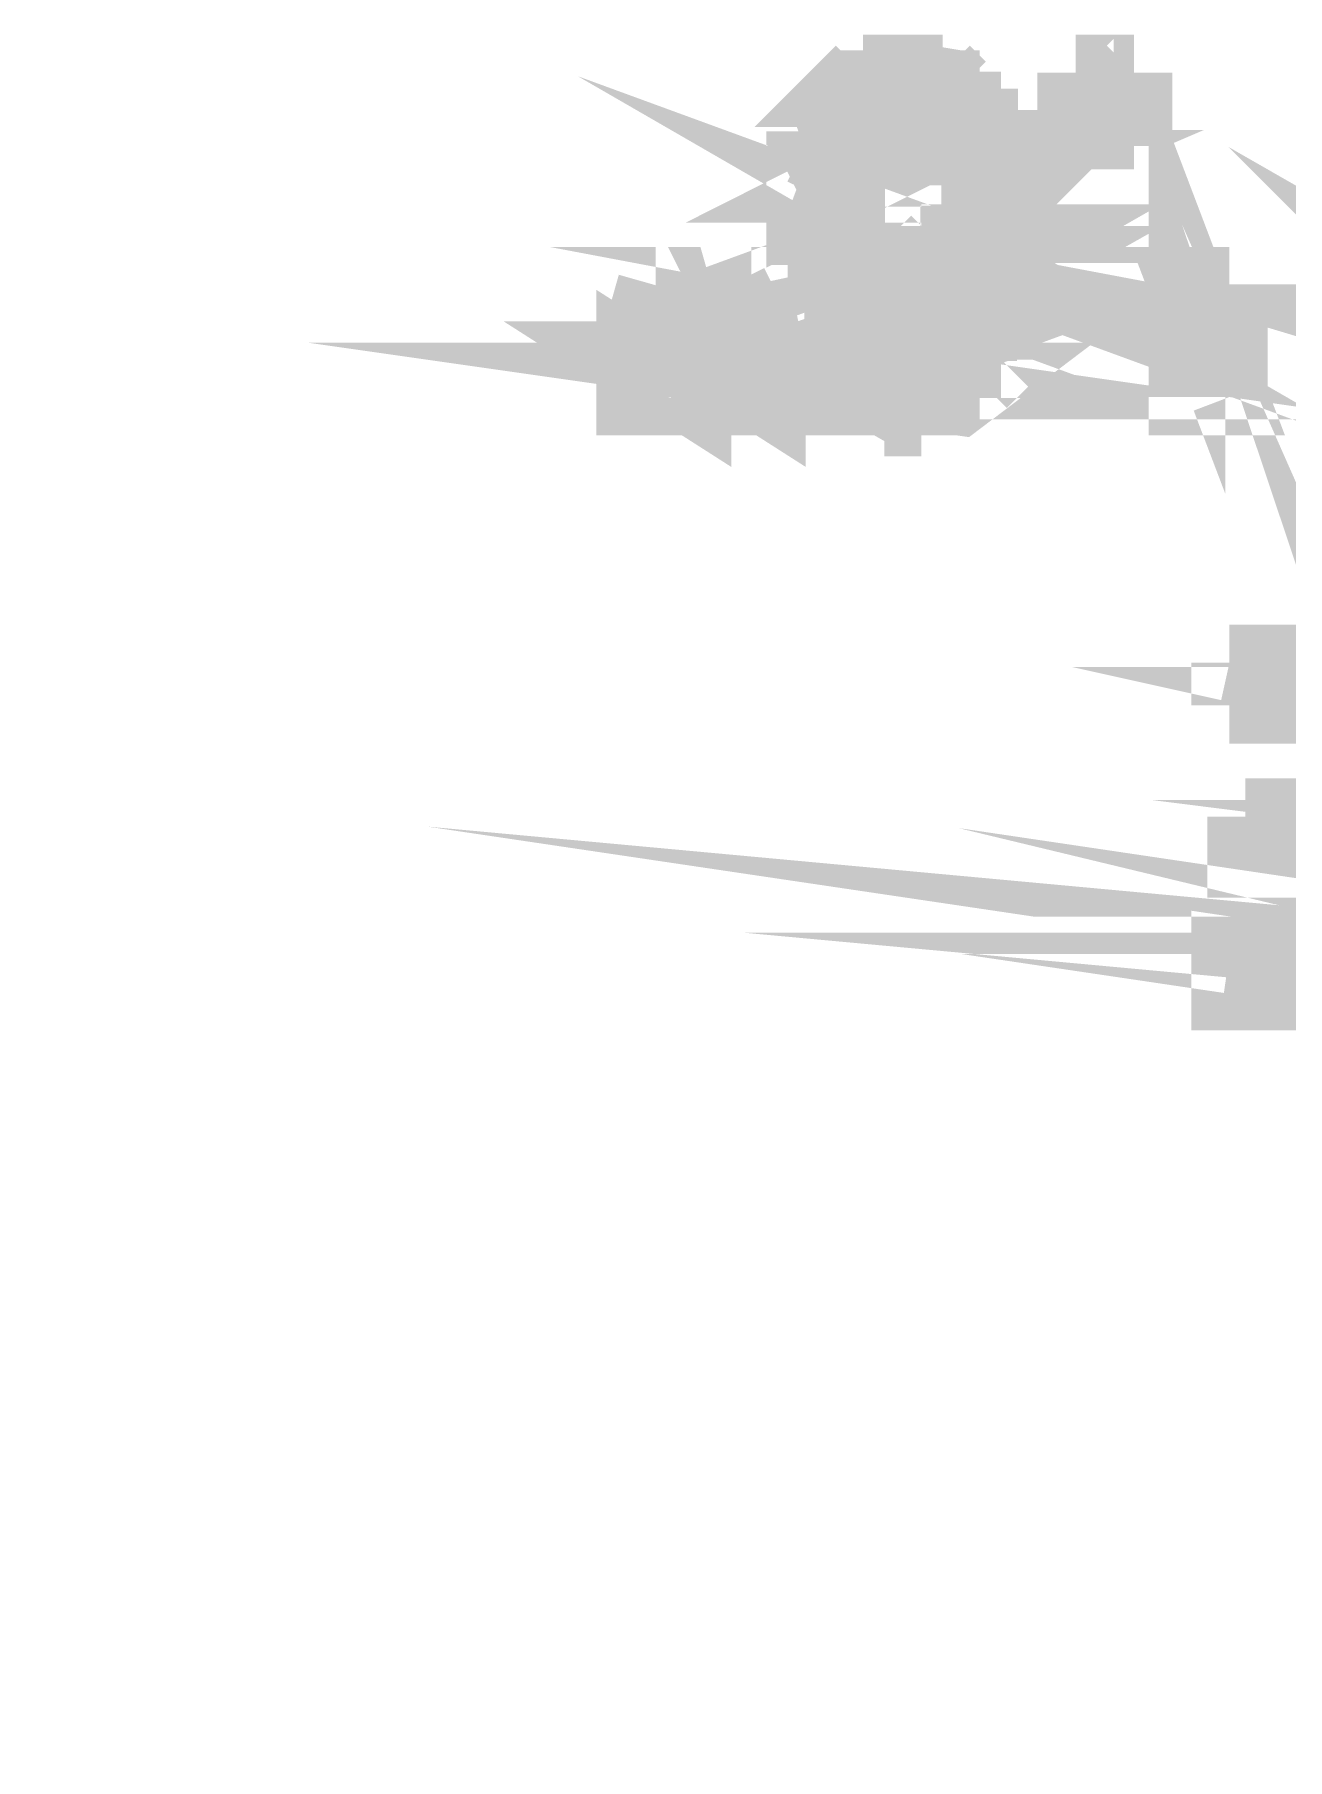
# Model space of a CAD drawing. Header units: inches. Extents: x -524 to 1067, y -71 to 1110.
# Drawn here: x 809.57 to 824.76, y 361.15 to 382.04 of the extents above; entities that cross this region are included whole.
import ezdxf

# ---------------------------------------------------------------- set-up
doc = ezdxf.new("R2010")
doc.units = ezdxf.units.IN
doc.header["$MEASUREMENT"] = 0
doc.layers.add('H', color=7, linetype='Continuous')
doc.layers.add('P', color=7, linetype='Continuous')

msp = doc.modelspace()

# ---------------------------------------------------------------- hatches: boundary and pattern name
at = {"layer": 'H', "linetype": 'Continuous'}
for points in [[(819.4171690205915, 381.3235308891659), (819.6763075106333, 381.5790195413196), (820.8369559589889, 381.3235308891659), (819.4171690205915, 381.3235308891659)], [(820.8369559589889, 381.3235308891659), (819.6763075106333, 381.5790195413196), (820.5778174689472, 381.5790195413196), (820.8369559589889, 381.3235308891659)], [(822.187395977516, 380.8709509910649), (822.187395977516, 381.5790195413196), (822.8954645277706, 381.5790195413196), (822.8954645277706, 380.8709509910649), (822.187395977516, 380.8709509910649)], [(819.2273774504199, 381.0643923991242), (819.4171690205915, 381.3235308891659), (821.02674752916, 381.3235308891659), (821.02674752916, 381.0643923991242), (819.2273774504199, 381.0643923991242)], [(818.9682389603781, 380.8709509910649), (819.2273774504199, 381.0643923991242), (819.6763075106333, 380.8709509910649), (818.9682389603781, 380.8709509910649)], [(819.6763075106333, 380.8709509910649), (819.2273774504199, 381.0643923991242), (819.6763075106333, 381.0643923991242), (819.6763075106333, 380.8709509910649)], [(820.5778174689472, 380.8709509910649), (820.5778174689472, 381.0643923991242), (821.2858860192018, 381.0643923991242), (821.2858860192018, 380.6118125010233), (820.8369559589889, 380.6118125010233), (820.8369559589889, 380.8709509910649), (820.5778174689472, 380.8709509910649)], [(819.4171690205915, 380.1628824408101), (818.9682389603781, 380.4220209308518), (818.9682389603781, 380.6118125010233), (819.4171690205915, 380.8709509910649), (819.4171690205915, 380.1628824408101)], [(818.9682389603781, 380.6118125010233), (818.9682389603781, 380.8709509910649), (819.4171690205915, 380.8709509910649), (818.9682389603781, 380.6118125010233)], [(821.02674752916, 380.4220209308518), (821.02674752916, 380.6118125010233), (821.4793274272613, 380.4220209308518), (821.02674752916, 380.4220209308518)], [(821.4793274272613, 380.4220209308518), (821.02674752916, 380.6118125010233), (821.4793274272613, 380.6118125010233), (821.4793274272613, 380.4220209308518)], [(818.9682389603781, 380.1628824408101), (818.9682389603781, 380.4220209308518), (819.4171690205915, 380.1628824408101), (818.9682389603781, 380.1628824408101)], [(821.02674752916, 379.9037439507684), (821.02674752916, 380.4220209308518), (821.4793274272613, 380.4220209308518), (821.4793274272613, 379.7139523805971), (821.02674752916, 379.9037439507684)], [(818.9682389603781, 379.4548138905554), (818.9682389603781, 380.1628824408101), (819.4171690205915, 380.1628824408101), (819.4171690205915, 379.7139523805971), (819.6763075106333, 379.7139523805971), (818.9682389603781, 379.4548138905554)], [(820.8369559589889, 379.4548138905554), (820.8369559589889, 379.9037439507684), (821.02674752916, 379.9037439507684), (821.4793274272613, 379.7139523805971), (821.4793274272613, 379.4548138905554), (820.8369559589889, 379.4548138905554)], [(818.9682389603781, 379.4548138905554), (819.6763075106333, 379.7139523805971), (819.6763075106333, 379.4548138905554), (818.9682389603781, 379.4548138905554)], [(819.2273774504199, 379.2613724824961), (819.8697489186925, 379.4548138905554), (820.128887408734, 379.2613724824961), (819.2273774504199, 379.2613724824961)], [(819.2273774504199, 379.2613724824961), (819.2273774504199, 379.4548138905554), (819.8697489186925, 379.4548138905554), (819.2273774504199, 379.2613724824961)], [(820.3843760608879, 379.2613724824961), (820.3843760608879, 379.4548138905554), (821.02674752916, 379.2613724824961), (820.3843760608879, 379.2613724824961)], [(821.02674752916, 379.2613724824961), (820.3843760608879, 379.4548138905554), (821.02674752916, 379.4548138905554), (821.02674752916, 379.2613724824961)], [(821.02674752916, 378.5533039322413), (821.02674752916, 379.4548138905554), (821.4793274272613, 379.4548138905554), (821.4793274272613, 378.5533039322413), (821.02674752916, 378.5533039322413)], [(819.4171690205915, 379.0058838303424), (819.4171690205915, 379.2613724824961), (820.8369559589889, 379.2613724824961), (820.8369559589889, 379.0058838303424), (819.4171690205915, 379.0058838303424)], [(816.9097303915964, 377.6517939739273), (816.9097303915964, 378.1043738720283), (817.099521961768, 379.0058838303424), (817.3586604518096, 379.0058838303424), (817.5521018598688, 378.1043738720283), (817.5521018598688, 377.6517939739273), (816.9097303915964, 377.6517939739273)], [(817.8112403499103, 377.6517939739273), (817.8112403499103, 378.1043738720283), (818.0010319200819, 379.0058838303424), (818.2601704101237, 379.0058838303424), (818.5193089001655, 378.1043738720283), (818.5193089001655, 377.6517939739273), (817.8112403499103, 377.6517939739273)], [(823.6035330780255, 377.6517939739273), (823.6035330780255, 379.0058838303424), (824.0524631382384, 379.0058838303424), (824.0524631382384, 377.6517939739273), (823.6035330780255, 377.6517939739273)], [(818.9682389603781, 378.1043738720283), (818.9682389603781, 378.5533039322413), (819.4171690205915, 378.2941654421996), (819.6763075106333, 378.2941654421996), (818.9682389603781, 378.1043738720283)], [(819.4171690205915, 378.2941654421996), (818.9682389603781, 378.5533039322413), (819.4171690205915, 378.5533039322413), (819.4171690205915, 378.2941654421996)], [(821.2858860192018, 378.1043738720283), (820.8369559589889, 378.2941654421996), (821.2858860192018, 378.5533039322413), (821.2858860192018, 378.1043738720283)], [(820.8369559589889, 378.2941654421996), (820.8369559589889, 378.5533039322413), (821.2858860192018, 378.5533039322413), (820.8369559589889, 378.2941654421996)], [(818.9682389603781, 378.1043738720283), (819.6763075106333, 378.2941654421996), (819.6763075106333, 378.1043738720283), (818.9682389603781, 378.1043738720283)], [(820.8369559589889, 378.1043738720283), (820.8369559589889, 378.2941654421996), (821.2858860192018, 378.1043738720283), (820.8369559589889, 378.1043738720283)], [(819.2273774504199, 377.8452353819866), (819.8697489186925, 378.1043738720283), (819.8697489186925, 377.8452353819866), (819.2273774504199, 377.8452353819866)], [(819.2273774504199, 377.8452353819866), (819.2273774504199, 378.1043738720283), (819.8697489186925, 378.1043738720283), (819.2273774504199, 377.8452353819866)], [(820.3843760608879, 377.8452353819866), (820.3843760608879, 378.1043738720283), (821.02674752916, 377.8452353819866), (820.3843760608879, 377.8452353819866)], [(821.02674752916, 377.8452353819866), (820.3843760608879, 378.1043738720283), (821.2858860192018, 378.1043738720283), (821.02674752916, 377.8452353819866)], [(819.8697489186925, 377.3963053217736), (819.8697489186925, 377.6517939739273), (819.4171690205915, 377.6517939739273), (819.4171690205915, 377.8452353819866), (821.02674752916, 377.8452353819866), (820.8369559589889, 377.6517939739273), (820.3843760608879, 377.6517939739273), (820.3843760608879, 377.3963053217736), (819.8697489186925, 377.3963053217736)], [(824.0524631382384, 373.9180098145943), (824.0524631382384, 374.3705897126953), (827.0818285852047, 374.3705897126953), (826.3701101970619, 373.9180098145943), (824.0524631382384, 373.9180098145943)], [(824.3116016282802, 372.0529426538718), (824.3116016282802, 372.5018727140848), (826.3701101970619, 372.0529426538718), (824.3116016282802, 372.0529426538718)], [(826.3701101970619, 372.0529426538718), (824.3116016282802, 372.5018727140848), (826.3701101970619, 372.5018727140848), (826.3701101970619, 372.0529426538718)], [(824.0524631382384, 370.443364145303), (824.0524631382384, 370.892294205516), (827.0818285852047, 370.443364145303), (824.0524631382384, 370.443364145303)], [(827.0818285852047, 370.443364145303), (824.0524631382384, 370.892294205516), (826.3701101970619, 370.892294205516), (827.0818285852047, 370.443364145303)]]:
    msp.add_hatch(color=256, dxfattribs=at).paths.add_polyline_path(points)

# ---------------------------------------------------------------- linework, layer by layer
at = {"layer": 'P', "const_width": 0.927058823529412}
for points in [[(819.6106104286507, 381.5790195413197), (819.4171690205915, 381.3855781332604), (820.7712588770064, 381.3855781332604)], [(820.7712588770064, 381.3855781332604), (819.6106104286507, 381.5790195413197)], [(820.5778174689472, 381.5790195413197), (819.6106104286507, 381.5790195413197), (819.8697489186925, 381.5790195413197)], [(820.5778174689472, 381.5790195413197), (819.6106104286507, 381.5790195413197)], [(819.6106104286507, 381.5790195413197), (820.5778174689472, 381.5790195413197)], [(819.6106104286507, 381.5790195413197), (820.5778174689472, 381.5790195413197)], [(820.5778174689472, 381.5790195413197), (819.6106104286507, 381.5790195413197), (819.6106104286507, 381.5790195413197), (820.5778174689472, 381.5790195413197)], [(819.6106104286507, 381.5790195413197), (820.7712588770064, 381.3855781332604)], [(820.128887408734, 381.5790195413197), (819.8697489186925, 381.5790195413197)], [(819.8697489186925, 381.5790195413197), (820.128887408734, 381.5790195413197)], [(820.3186789789054, 381.5790195413197), (819.8697489186925, 381.5790195413197), (820.5778174689472, 381.5790195413197), (820.3186789789054, 381.5790195413197)], [(819.8697489186925, 381.5790195413197), (820.5778174689472, 381.5790195413197), (819.8697489186925, 381.5790195413197), (819.8697489186925, 381.5790195413197), (820.5778174689472, 381.5790195413197), (819.8697489186925, 381.5790195413197)], [(820.5778174689472, 381.5790195413197), (820.5778174689472, 381.5790195413197), (819.8697489186925, 381.5790195413197)], [(820.128887408734, 381.5790195413197), (820.3186789789054, 381.5790195413197), (820.128887408734, 381.5790195413197), (820.128887408734, 381.5790195413197), (820.128887408734, 381.5790195413197)], [(820.3186789789054, 381.5790195413197), (820.3186789789054, 381.5790195413197), (820.3186789789054, 381.5790195413197)], [(820.5778174689472, 381.5790195413197), (820.5778174689472, 381.5790195413197)], [(820.7712588770064, 381.3855781332604), (820.5778174689472, 381.5790195413197)], [(822.8954645277706, 381.5790195413197), (822.187395977516, 380.870950991065)], [(822.8954645277706, 381.5790195413197), (822.187395977516, 380.870950991065), (822.187395977516, 381.5790195413197)], [(822.187395977516, 381.5790195413197), (822.8954645277706, 381.5790195413197)], [(822.8954645277706, 381.5790195413197), (822.8954645277706, 380.870950991065), (822.8954645277706, 381.5790195413197), (822.8954645277706, 381.5790195413197), (822.8954645277706, 380.870950991065)], [(819.1616803684376, 381.1300894811067), (821.02674752916, 381.3855781332604)], [(819.1616803684376, 381.1300894811067), (821.02674752916, 381.3855781332604)], [(821.02674752916, 381.3855781332604), (819.4171690205915, 381.3855781332604), (819.1616803684376, 381.1300894811067)], [(821.02674752916, 381.3855781332604), (819.4171690205915, 381.3855781332604)], [(819.4171690205915, 381.3855781332604), (821.02674752916, 381.3855781332604)], [(819.4171690205915, 381.3855781332604), (821.02674752916, 381.3855781332604)], [(821.02674752916, 381.3855781332604), (819.4171690205915, 381.3855781332604), (819.4171690205915, 381.3855781332604), (821.02674752916, 381.3855781332604)], [(819.4171690205915, 381.3855781332604), (820.7712588770064, 381.3855781332604), (821.02674752916, 381.3855781332604)], [(819.4171690205915, 381.3855781332604), (820.7712588770064, 381.3855781332604)], [(820.7712588770064, 381.3855781332604), (819.4171690205915, 381.3855781332604)], [(819.4171690205915, 381.3855781332604), (819.4171690205915, 381.3855781332604)], [(820.7712588770064, 381.3855781332604), (819.4171690205915, 381.3855781332604)], [(819.4171690205915, 381.3855781332604), (819.4171690205915, 381.3855781332604), (820.7712588770064, 381.3855781332604)], [(819.4171690205915, 381.3855781332604), (820.7712588770064, 381.3855781332604), (820.7712588770064, 381.3855781332604)], [(820.7712588770064, 381.3855781332604), (819.4171690205915, 381.3855781332604)], [(821.02674752916, 381.3855781332604), (821.02674752916, 381.1300894811067)], [(821.02674752916, 381.3855781332604), (821.02674752916, 381.3855781332604)], [(820.3186789789054, 379.5205109725379), (821.02674752916, 379.2613724824962), (820.5778174689472, 379.5205109725379)], [(818.9025418783958, 380.870950991065), (819.1616803684376, 381.1300894811067)], [(819.1616803684376, 381.1300894811067), (819.6106104286507, 380.870950991065)], [(819.8697489186925, 381.1300894811067), (819.1616803684376, 381.1300894811067), (819.8697489186925, 381.1300894811067)], [(819.6106104286507, 381.1300894811067), (819.1616803684376, 381.1300894811067)], [(819.1616803684376, 381.1300894811067), (819.6106104286507, 380.870950991065)], [(819.8697489186925, 381.1300894811067), (819.1616803684376, 381.1300894811067), (819.8697489186925, 381.1300894811067), (819.1616803684376, 381.1300894811067), (819.1616803684376, 381.1300894811067), (819.8697489186925, 381.1300894811067)], [(819.8697489186925, 381.1300894811067), (819.1616803684376, 381.1300894811067), (820.128887408734, 381.1300894811067), (819.8697489186925, 381.1300894811067)], [(819.1616803684376, 381.1300894811067), (820.128887408734, 381.1300894811067), (820.128887408734, 381.1300894811067)], [(820.128887408734, 381.1300894811067), (819.1616803684376, 381.1300894811067)], [(819.1616803684376, 381.1300894811067), (820.128887408734, 381.1300894811067)], [(820.128887408734, 381.1300894811067), (819.1616803684376, 381.1300894811067)], [(819.1616803684376, 381.1300894811067), (819.1616803684376, 381.1300894811067)], [(820.128887408734, 381.1300894811067), (821.02674752916, 381.1300894811067), (819.1616803684376, 381.1300894811067), (820.128887408734, 381.1300894811067)], [(821.02674752916, 381.1300894811067), (819.1616803684376, 381.1300894811067)], [(819.6106104286507, 380.870950991065), (819.6106104286507, 381.1300894811067)], [(820.128887408734, 381.1300894811067), (821.02674752916, 381.1300894811067), (820.128887408734, 381.1300894811067)], [(820.3186789789054, 381.1300894811067), (821.02674752916, 381.1300894811067), (820.3186789789054, 381.1300894811067), (820.3186789789054, 381.1300894811067), (821.02674752916, 381.1300894811067), (820.3186789789054, 381.1300894811067)], [(821.02674752916, 381.1300894811067), (821.02674752916, 381.1300894811067), (820.3186789789054, 381.1300894811067)], [(821.02674752916, 381.1300894811067), (820.5778174689472, 381.1300894811067), (820.3186789789054, 381.1300894811067)], [(820.5778174689472, 381.1300894811067), (821.2858860192018, 381.1300894811067), (820.5778174689472, 381.1300894811067), (821.2858860192018, 381.1300894811067)], [(821.2858860192018, 381.1300894811067), (820.5778174689472, 380.870950991065)], [(820.5778174689472, 380.870950991065), (820.5778174689472, 381.1300894811067)], [(821.2858860192018, 381.1300894811067), (820.5778174689472, 380.870950991065)], [(820.5778174689472, 380.870950991065), (821.2858860192018, 380.870950991065), (821.2858860192018, 381.1300894811067)], [(820.5778174689472, 381.1300894811067), (821.2858860192018, 381.1300894811067), (820.5778174689472, 381.1300894811067), (821.2858860192018, 381.1300894811067), (821.2858860192018, 381.1300894811067), (820.5778174689472, 381.1300894811067)], [(821.02674752916, 381.1300894811067), (820.5778174689472, 381.1300894811067), (821.2858860192018, 381.1300894811067), (821.02674752916, 381.1300894811067)], [(824.0524631382384, 377.6517939739274), (823.5378359960432, 379.0058838303424), (823.5378359960432, 377.6517939739274), (824.0524631382384, 377.6517939739274)], [(819.4171690205915, 380.870950991065), (818.9025418783958, 380.6775095830057), (819.4171690205915, 380.870950991065)], [(818.9025418783958, 380.870950991065), (819.6106104286507, 380.870950991065), (818.9025418783958, 380.870950991065), (819.6106104286507, 380.870950991065), (818.9025418783958, 380.870950991065), (818.9025418783958, 380.870950991065), (819.6106104286507, 380.870950991065)], [(818.9025418783958, 380.870950991065), (819.4171690205915, 380.870950991065)], [(818.9025418783958, 380.870950991065), (819.4171690205915, 380.870950991065)], [(819.4171690205915, 380.870950991065), (818.9025418783958, 380.6775095830057)], [(818.9025418783958, 380.6775095830057), (818.9025418783958, 380.870950991065)], [(818.9025418783958, 380.870950991065), (819.6106104286507, 380.870950991065), (819.6106104286507, 380.870950991065), (818.9025418783958, 380.870950991065), (819.6106104286507, 380.870950991065), (818.9025418783958, 380.870950991065), (819.6106104286507, 380.870950991065)], [(819.4171690205915, 380.870950991065), (819.6106104286507, 380.870950991065)], [(820.5778174689472, 380.870950991065), (821.2858860192018, 380.870950991065), (820.7712588770064, 380.870950991065), (820.5778174689472, 380.870950991065)], [(821.2858860192018, 380.870950991065), (820.7712588770064, 380.870950991065), (821.2858860192018, 380.870950991065), (821.2858860192018, 380.870950991065), (820.7712588770064, 380.870950991065), (821.2858860192018, 380.870950991065)], [(820.7712588770064, 380.870950991065), (820.7712588770064, 380.870950991065), (821.2858860192018, 380.870950991065)], [(820.7712588770064, 380.870950991065), (821.2858860192018, 380.6775095830057)], [(820.7712588770064, 380.870950991065), (821.2858860192018, 380.6775095830057)], [(821.2858860192018, 380.6775095830057), (820.7712588770064, 380.6775095830057), (820.7712588770064, 380.870950991065)], [(821.2858860192018, 380.6775095830057), (821.2858860192018, 380.870950991065)], [(822.187395977516, 380.870950991065), (822.8954645277706, 380.870950991065)], [(819.4171690205915, 380.6775095830057), (818.9025418783958, 380.6775095830057), (819.4171690205915, 380.6775095830057), (819.4171690205915, 380.6775095830057), (818.9025418783958, 380.6775095830057), (819.4171690205915, 380.6775095830057)], [(818.9025418783958, 380.6775095830057), (818.9025418783958, 380.6775095830057), (819.4171690205915, 380.6775095830057)], [(818.9025418783958, 380.6775095830057), (819.4171690205915, 380.4220209308518)], [(818.9025418783958, 380.6775095830057), (819.4171690205915, 380.4220209308518)], [(819.4171690205915, 380.4220209308518), (818.9025418783958, 380.4220209308518), (818.9025418783958, 380.6775095830057)], [(819.4171690205915, 380.4220209308518), (819.4171690205915, 380.6775095830057)], [(820.7712588770064, 380.6775095830057), (821.4793274272613, 380.6775095830057), (820.7712588770064, 380.6775095830057), (821.4793274272613, 380.6775095830057), (821.02674752916, 380.6775095830057), (820.7712588770064, 380.6775095830057)], [(821.2858860192018, 380.6775095830057), (820.7712588770064, 380.6775095830057), (821.4793274272613, 380.6775095830057), (821.2858860192018, 380.6775095830057)], [(821.02674752916, 380.6775095830057), (821.4793274272613, 380.4220209308518), (821.02674752916, 380.6775095830057)], [(821.4793274272613, 380.6775095830057), (821.02674752916, 380.6775095830057), (821.4793274272613, 380.6775095830057), (821.02674752916, 380.6775095830057)], [(821.02674752916, 380.6775095830057), (821.4793274272613, 380.4220209308518)], [(821.4793274272613, 380.4220209308518), (821.4793274272613, 380.6775095830057)], [(818.9025418783958, 380.2285795227926), (819.4171690205915, 380.2285795227926), (818.9025418783958, 379.9694410327509), (818.9025418783958, 380.2285795227926)], [(818.9025418783958, 380.4220209308518), (819.4171690205915, 380.2285795227926), (818.9025418783958, 380.4220209308518)], [(819.4171690205915, 380.4220209308518), (818.9025418783958, 380.4220209308518)], [(818.9025418783958, 380.4220209308518), (819.4171690205915, 380.4220209308518)], [(818.9025418783958, 380.4220209308518), (819.4171690205915, 380.4220209308518)], [(819.4171690205915, 380.4220209308518), (818.9025418783958, 380.4220209308518), (818.9025418783958, 380.4220209308518), (819.4171690205915, 380.4220209308518)], [(818.9025418783958, 380.4220209308518), (819.4171690205915, 380.2285795227926)], [(818.9025418783958, 380.2285795227926), (819.4171690205915, 380.2285795227926)], [(819.4171690205915, 380.2285795227926), (818.9025418783958, 380.2285795227926)], [(819.4171690205915, 380.2285795227926), (818.9025418783958, 379.9694410327509)], [(818.9025418783958, 379.9694410327509), (819.4171690205915, 379.9694410327509), (819.4171690205915, 380.2285795227926)], [(818.9025418783958, 380.2285795227926), (819.4171690205915, 380.2285795227926)], [(819.4171690205915, 380.2285795227926), (819.4171690205915, 380.2285795227926), (818.9025418783958, 380.2285795227926)], [(821.4793274272613, 380.4220209308518), (821.02674752916, 380.2285795227926), (821.4793274272613, 380.2285795227926)], [(819.4171690205915, 380.4220209308518), (819.4171690205915, 380.4220209308518)], [(819.4171690205915, 380.2285795227926), (819.4171690205915, 380.4220209308518)], [(821.02674752916, 380.4220209308518), (821.4793274272613, 380.4220209308518), (821.02674752916, 380.2285795227926)], [(821.02674752916, 380.4220209308518), (821.4793274272613, 380.4220209308518)], [(821.4793274272613, 380.4220209308518), (821.02674752916, 380.4220209308518)], [(821.02674752916, 380.2285795227926), (821.02674752916, 380.4220209308518)], [(821.02674752916, 380.4220209308518), (821.4793274272613, 380.4220209308518)], [(821.4793274272613, 380.4220209308518), (821.4793274272613, 380.4220209308518), (821.02674752916, 380.4220209308518)], [(821.02674752916, 380.2285795227926), (821.4793274272613, 380.2285795227926)], [(821.4793274272613, 380.2285795227926), (821.02674752916, 380.2285795227926), (821.02674752916, 380.2285795227926), (821.4793274272613, 380.2285795227926)], [(821.02674752916, 380.2285795227926), (821.4793274272613, 380.2285795227926)], [(821.02674752916, 380.2285795227926), (821.4793274272613, 380.2285795227926)], [(821.4793274272613, 380.2285795227926), (821.02674752916, 380.2285795227926), (821.02674752916, 380.2285795227926), (821.4793274272613, 380.2285795227926)], [(821.02674752916, 380.2285795227926), (821.4793274272613, 379.9694410327509)], [(821.02674752916, 380.2285795227926), (821.4793274272613, 379.9694410327509)], [(821.4793274272613, 379.9694410327509), (821.02674752916, 379.9694410327509), (821.02674752916, 380.2285795227926)], [(821.4793274272613, 380.2285795227926), (821.4793274272613, 380.4220209308518)], [(821.4793274272613, 380.2285795227926), (821.4793274272613, 380.2285795227926)], [(821.4793274272613, 379.9694410327509), (821.4793274272613, 380.2285795227926)], [(826.5635516051211, 378.812442422283), (826.8226900951629, 378.5533039322414), (826.5635516051211, 378.812442422283), (826.8226900951629, 378.5533039322414), (826.3701101970619, 378.812442422283)], [(818.9025418783958, 379.9694410327509), (819.4171690205915, 379.9694410327509), (818.9025418783958, 379.9694410327509), (818.9025418783958, 379.9694410327509), (819.4171690205915, 379.9694410327509), (818.9025418783958, 379.9694410327509)], [(819.4171690205915, 379.9694410327509), (819.4171690205915, 379.9694410327509), (818.9025418783958, 379.9694410327509), (819.4171690205915, 379.9694410327509)], [(818.9025418783958, 379.9694410327509), (818.9025418783958, 379.9694410327509), (819.4171690205915, 379.9694410327509)], [(818.9025418783958, 379.9694410327509), (819.4171690205915, 379.7139523805972)], [(818.9025418783958, 379.9694410327509), (819.4171690205915, 379.7139523805972)], [(819.4171690205915, 379.7139523805972), (818.9025418783958, 379.7139523805972), (818.9025418783958, 379.9694410327509)], [(819.4171690205915, 379.7139523805972), (819.4171690205915, 379.9694410327509)], [(820.7712588770064, 379.9694410327509), (821.4793274272613, 379.7139523805972)], [(821.4793274272613, 379.7139523805972), (820.7712588770064, 379.7139523805972), (820.7712588770064, 379.9694410327509)], [(821.02674752916, 379.9694410327509), (821.4793274272613, 379.7139523805972), (821.02674752916, 379.9694410327509)], [(821.4793274272613, 379.9694410327509), (821.02674752916, 379.9694410327509)], [(821.02674752916, 379.9694410327509), (821.4793274272613, 379.7139523805972)], [(821.4793274272613, 379.7139523805972), (821.4793274272613, 379.9694410327509)], [(819.6106104286507, 379.7139523805972), (818.9025418783958, 379.5205109725379), (819.6106104286507, 379.7139523805972)], [(819.4171690205915, 379.7139523805972), (818.9025418783958, 379.7139523805972), (819.6106104286507, 379.7139523805972), (819.4171690205915, 379.7139523805972)], [(818.9025418783958, 379.7139523805972), (819.6106104286507, 379.7139523805972), (818.9025418783958, 379.7139523805972), (818.9025418783958, 379.7139523805972), (819.6106104286507, 379.7139523805972), (818.9025418783958, 379.7139523805972)], [(819.6106104286507, 379.7139523805972), (819.6106104286507, 379.7139523805972), (818.9025418783958, 379.7139523805972)], [(819.6106104286507, 379.7139523805972), (818.9025418783958, 379.5205109725379)], [(818.9025418783958, 379.5205109725379), (818.9025418783958, 379.7139523805972)], [(821.4793274272613, 379.7139523805972), (820.7712588770064, 379.7139523805972), (821.4793274272613, 379.7139523805972), (821.4793274272613, 379.7139523805972), (820.7712588770064, 379.7139523805972), (821.4793274272613, 379.7139523805972)], [(820.7712588770064, 379.7139523805972), (820.7712588770064, 379.7139523805972), (821.4793274272613, 379.7139523805972), (820.7712588770064, 379.7139523805972)], [(821.4793274272613, 379.7139523805972), (821.4793274272613, 379.7139523805972), (820.7712588770064, 379.7139523805972)], [(821.4793274272613, 379.7139523805972), (820.7712588770064, 379.5205109725379)], [(820.7712588770064, 379.5205109725379), (820.7712588770064, 379.7139523805972)], [(821.4793274272613, 379.7139523805972), (820.7712588770064, 379.5205109725379)], [(820.7712588770064, 379.5205109725379), (821.4793274272613, 379.5205109725379), (821.4793274272613, 379.7139523805972)], [(819.8697489186925, 379.5205109725379), (819.1616803684376, 379.2613724824962), (819.8697489186925, 379.5205109725379), (819.1616803684376, 379.2613724824962), (820.128887408734, 379.2613724824962)], [(819.6106104286507, 379.5205109725379), (818.9025418783958, 379.5205109725379), (819.6106104286507, 379.5205109725379), (819.6106104286507, 379.5205109725379), (818.9025418783958, 379.5205109725379)], [(819.6106104286507, 379.5205109725379), (819.1616803684376, 379.5205109725379), (818.9025418783958, 379.5205109725379)], [(819.6106104286507, 379.5205109725379), (819.1616803684376, 379.5205109725379)], [(819.1616803684376, 379.5205109725379), (819.6106104286507, 379.5205109725379)], [(819.8697489186925, 379.5205109725379), (819.1616803684376, 379.5205109725379), (819.8697489186925, 379.5205109725379), (819.8697489186925, 379.5205109725379), (819.1616803684376, 379.5205109725379)], [(819.8697489186925, 379.5205109725379), (819.1616803684376, 379.2613724824962), (819.1616803684376, 379.5205109725379)], [(821.4793274272613, 379.5205109725379), (821.02674752916, 379.2613724824962), (821.4793274272613, 379.2613724824962)], [(820.128887408734, 379.2613724824962), (819.8697489186925, 379.5205109725379)], [(821.02674752916, 379.5205109725379), (821.4793274272613, 379.5205109725379), (821.02674752916, 379.2613724824962)], [(820.3186789789054, 379.5205109725379), (821.02674752916, 379.2613724824962), (820.3186789789054, 379.5205109725379)], [(820.5778174689472, 379.5205109725379), (820.3186789789054, 379.5205109725379)], [(821.02674752916, 379.2613724824962), (820.5778174689472, 379.5205109725379)], [(820.5778174689472, 379.5205109725379), (821.02674752916, 379.5205109725379), (821.02674752916, 379.2613724824962)], [(820.5778174689472, 379.5205109725379), (821.02674752916, 379.5205109725379), (820.5778174689472, 379.5205109725379), (820.5778174689472, 379.5205109725379)], [(820.5778174689472, 379.5205109725379), (821.02674752916, 379.5205109725379)], [(821.4793274272613, 379.5205109725379), (820.5778174689472, 379.5205109725379)], [(820.7712588770064, 379.5205109725379), (821.4793274272613, 379.5205109725379), (820.5778174689472, 379.5205109725379), (820.7712588770064, 379.5205109725379)], [(821.4793274272613, 379.5205109725379), (820.5778174689472, 379.5205109725379), (820.5778174689472, 379.5205109725379), (821.4793274272613, 379.5205109725379)], [(821.02674752916, 379.5205109725379), (821.4793274272613, 379.5205109725379)], [(821.4793274272613, 379.5205109725379), (821.02674752916, 379.5205109725379)], [(821.02674752916, 379.2613724824962), (821.02674752916, 379.5205109725379)], [(821.02674752916, 379.5205109725379), (821.4793274272613, 379.5205109725379)], [(821.02674752916, 379.5205109725379), (821.4793274272613, 379.5205109725379)], [(821.4793274272613, 379.5205109725379), (821.4793274272613, 379.5205109725379), (821.02674752916, 379.5205109725379)], [(821.4793274272613, 379.2613724824962), (821.4793274272613, 379.5205109725379)], [(819.4171690205915, 379.2613724824962), (820.7712588770064, 379.0058838303424), (819.4171690205915, 379.0058838303424)], [(819.1616803684376, 379.2613724824962), (820.128887408734, 379.2613724824962)], [(820.128887408734, 379.2613724824962), (819.1616803684376, 379.2613724824962)], [(819.1616803684376, 379.2613724824962), (819.1616803684376, 379.2613724824962)], [(820.128887408734, 379.2613724824962), (819.1616803684376, 379.2613724824962)], [(819.1616803684376, 379.2613724824962), (820.128887408734, 379.2613724824962), (820.128887408734, 379.2613724824962)], [(820.128887408734, 379.2613724824962), (819.1616803684376, 379.2613724824962)], [(819.1616803684376, 379.2613724824962), (820.7712588770064, 379.2613724824962), (820.128887408734, 379.2613724824962)], [(819.1616803684376, 379.2613724824962), (820.7712588770064, 379.2613724824962), (819.1616803684376, 379.2613724824962), (819.1616803684376, 379.2613724824962), (820.7712588770064, 379.2613724824962), (819.1616803684376, 379.2613724824962)], [(820.7712588770064, 379.2613724824962), (820.7712588770064, 379.2613724824962), (819.1616803684376, 379.2613724824962)], [(820.7712588770064, 379.2613724824962), (819.4171690205915, 379.2613724824962), (819.1616803684376, 379.2613724824962)], [(820.7712588770064, 379.2613724824962), (819.4171690205915, 379.2613724824962)], [(819.4171690205915, 379.2613724824962), (820.7712588770064, 379.0058838303424)], [(819.4171690205915, 379.0058838303424), (819.4171690205915, 379.2613724824962)], [(821.4793274272613, 379.2613724824962), (821.02674752916, 379.0058838303424), (821.4793274272613, 379.0058838303424)], [(820.3186789789054, 379.2613724824962), (821.02674752916, 379.2613724824962), (820.128887408734, 379.2613724824962), (820.3186789789054, 379.2613724824962)], [(821.02674752916, 379.2613724824962), (820.128887408734, 379.2613724824962), (820.7712588770064, 379.2613724824962), (821.02674752916, 379.2613724824962)], [(821.02674752916, 379.2613724824962), (821.4793274272613, 379.2613724824962), (821.02674752916, 379.0058838303424)], [(820.7712588770064, 379.0058838303424), (820.7712588770064, 379.2613724824962)], [(821.02674752916, 379.0058838303424), (821.02674752916, 379.2613724824962)], [(821.4793274272613, 379.0058838303424), (821.4793274272613, 379.2613724824962)], [(826.3701101970619, 372.0529426538718), (827.0818285852047, 370.4433641453031), (826.3701101970619, 372.5675697960673)], [(817.099521961768, 379.0058838303424), (816.8440333096139, 378.1043738720284)], [(817.5521018598688, 378.1043738720284), (817.099521961768, 379.0058838303424)], [(817.5521018598688, 378.1043738720284), (817.099521961768, 379.0058838303424)], [(817.099521961768, 379.0058838303424), (817.2929633698272, 379.0058838303424), (817.5521018598688, 378.1043738720284)], [(818.4536118181829, 378.1043738720284), (818.0010319200819, 379.0058838303424), (818.2601704101237, 379.0058838303424)], [(818.0010319200819, 379.0058838303424), (817.745543267928, 378.1043738720284)], [(818.4536118181829, 378.1043738720284), (818.0010319200819, 379.0058838303424)], [(818.2601704101237, 379.0058838303424), (818.4536118181829, 378.1043738720284)], [(821.4793274272613, 379.0058838303424), (821.02674752916, 378.812442422283), (821.4793274272613, 378.812442422283)], [(820.7712588770064, 379.0058838303424), (819.4171690205915, 379.0058838303424)], [(819.4171690205915, 379.0058838303424), (820.5778174689472, 379.0058838303424), (820.7712588770064, 379.0058838303424)], [(819.4171690205915, 379.0058838303424), (820.5778174689472, 379.0058838303424), (819.6106104286507, 379.0058838303424), (819.4171690205915, 379.0058838303424)], [(819.8697489186925, 379.0058838303424), (820.3186789789054, 379.0058838303424), (819.6106104286507, 379.0058838303424), (819.8697489186925, 379.0058838303424)], [(820.3186789789054, 379.0058838303424), (819.6106104286507, 379.0058838303424), (820.3186789789054, 379.0058838303424), (820.3186789789054, 379.0058838303424), (819.6106104286507, 379.0058838303424), (820.3186789789054, 379.0058838303424)], [(819.6106104286507, 379.0058838303424), (819.6106104286507, 379.0058838303424), (820.3186789789054, 379.0058838303424)], [(819.6106104286507, 379.0058838303424), (820.5778174689472, 379.0058838303424)], [(819.6106104286507, 379.0058838303424), (820.5778174689472, 379.0058838303424)], [(820.5778174689472, 379.0058838303424), (819.6106104286507, 379.0058838303424), (819.6106104286507, 379.0058838303424), (820.5778174689472, 379.0058838303424)], [(819.6106104286507, 379.0058838303424), (820.5778174689472, 379.0058838303424)], [(819.6106104286507, 379.0058838303424), (820.5778174689472, 379.0058838303424)], [(820.5778174689472, 379.0058838303424), (820.5778174689472, 379.0058838303424), (819.6106104286507, 379.0058838303424)], [(821.02674752916, 379.0058838303424), (821.4793274272613, 379.0058838303424), (821.02674752916, 378.812442422283)], [(820.128887408734, 379.0058838303424), (819.8697489186925, 379.0058838303424)], [(819.8697489186925, 379.0058838303424), (820.128887408734, 379.0058838303424)], [(819.8697489186925, 379.0058838303424), (819.8697489186925, 379.0058838303424), (819.8697489186925, 379.0058838303424)], [(820.128887408734, 379.0058838303424), (820.128887408734, 379.0058838303424), (820.128887408734, 379.0058838303424)], [(820.128887408734, 379.0058838303424), (820.3186789789054, 379.0058838303424), (820.128887408734, 379.0058838303424)], [(820.5778174689472, 379.0058838303424), (820.3186789789054, 379.0058838303424)], [(820.5778174689472, 379.0058838303424), (820.5778174689472, 379.0058838303424)], [(821.02674752916, 379.0058838303424), (821.4793274272613, 379.0058838303424)], [(821.4793274272613, 379.0058838303424), (821.02674752916, 379.0058838303424), (821.02674752916, 379.0058838303424), (821.4793274272613, 379.0058838303424)], [(821.02674752916, 379.0058838303424), (821.4793274272613, 379.0058838303424)], [(821.02674752916, 378.812442422283), (821.02674752916, 379.0058838303424)], [(821.4793274272613, 379.0058838303424), (821.4793274272613, 379.0058838303424)], [(821.4793274272613, 378.812442422283), (821.4793274272613, 379.0058838303424)], [(824.0524631382384, 377.6517939739274), (823.5378359960432, 379.0058838303424), (824.0524631382384, 379.0058838303424)], [(823.5378359960432, 379.0058838303424), (823.5378359960432, 377.6517939739274), (823.5378359960432, 378.1043738720284)], [(823.5378359960432, 378.1043738720284), (823.5378359960432, 379.0058838303424)], [(824.0524631382384, 379.0058838303424), (824.0524631382384, 378.1043738720284), (824.0524631382384, 379.0058838303424), (824.0524631382384, 379.0058838303424), (824.0524631382384, 378.1043738720284)], [(824.0524631382384, 379.0058838303424), (824.0524631382384, 377.6517939739274)], [(824.0524631382384, 379.0058838303424), (824.0524631382384, 377.6517939739274)], [(821.02674752916, 378.812442422283), (821.4793274272613, 378.812442422283)], [(821.4793274272613, 378.812442422283), (821.02674752916, 378.812442422283), (821.02674752916, 378.812442422283), (821.4793274272613, 378.812442422283)], [(821.02674752916, 378.812442422283), (821.4793274272613, 378.812442422283)], [(821.02674752916, 378.812442422283), (821.4793274272613, 378.812442422283)], [(821.4793274272613, 378.812442422283), (821.02674752916, 378.812442422283), (821.02674752916, 378.812442422283), (821.4793274272613, 378.812442422283)], [(821.02674752916, 378.812442422283), (821.4793274272613, 378.5533039322414)], [(821.02674752916, 378.812442422283), (821.4793274272613, 378.5533039322414)], [(821.4793274272613, 378.5533039322414), (821.02674752916, 378.5533039322414), (821.02674752916, 378.812442422283)], [(821.4793274272613, 378.812442422283), (821.4793274272613, 378.812442422283)], [(821.4793274272613, 378.5533039322414), (821.4793274272613, 378.812442422283)], [(818.9025418783958, 378.5533039322414), (819.4171690205915, 378.3598625241821), (818.9025418783958, 378.5533039322414)], [(819.4171690205915, 378.5533039322414), (818.9025418783958, 378.5533039322414)], [(818.9025418783958, 378.5533039322414), (819.4171690205915, 378.3598625241821)], [(819.4171690205915, 378.3598625241821), (819.4171690205915, 378.5533039322414)], [(821.2858860192018, 378.5533039322414), (820.7712588770064, 378.3598625241821), (821.2858860192018, 378.5533039322414)], [(820.7712588770064, 378.5533039322414), (821.2858860192018, 378.5533039322414), (820.7712588770064, 378.5533039322414), (821.2858860192018, 378.5533039322414)], [(821.2858860192018, 378.5533039322414), (820.7712588770064, 378.3598625241821)], [(820.7712588770064, 378.3598625241821), (820.7712588770064, 378.5533039322414)], [(821.4793274272613, 378.5533039322414), (820.7712588770064, 378.5533039322414), (821.02674752916, 378.5533039322414)], [(821.4793274272613, 378.5533039322414), (820.7712588770064, 378.5533039322414), (821.2858860192018, 378.5533039322414), (821.4793274272613, 378.5533039322414)], [(821.4793274272613, 378.5533039322414), (821.02674752916, 378.5533039322414), (821.4793274272613, 378.5533039322414), (821.4793274272613, 378.5533039322414), (821.02674752916, 378.5533039322414)], [(826.8226900951629, 378.5533039322414), (825.921180136849, 378.5533039322414), (826.8226900951629, 378.5533039322414), (825.921180136849, 378.5533039322414), (826.5635516051211, 378.3598625241821)], [(816.8440333096139, 377.6517939739274), (817.5521018598688, 377.6517939739274), (816.8440333096139, 378.1043738720284), (816.8440333096139, 377.6517939739274)], [(817.745543267928, 377.6517939739274), (818.4536118181829, 377.6517939739274), (817.745543267928, 378.1043738720284), (817.745543267928, 377.6517939739274)], [(819.6106104286507, 378.3598625241821), (818.9025418783958, 378.1043738720284), (819.6106104286507, 378.3598625241821)], [(818.9025418783958, 378.3598625241821), (819.4171690205915, 378.3598625241821)], [(819.4171690205915, 378.3598625241821), (818.9025418783958, 378.3598625241821), (818.9025418783958, 378.3598625241821), (819.4171690205915, 378.3598625241821)], [(818.9025418783958, 378.3598625241821), (819.6106104286507, 378.3598625241821), (819.4171690205915, 378.3598625241821)], [(818.9025418783958, 378.3598625241821), (819.6106104286507, 378.3598625241821)], [(819.6106104286507, 378.3598625241821), (818.9025418783958, 378.1043738720284), (818.9025418783958, 378.3598625241821)], [(821.2858860192018, 378.1043738720284), (820.7712588770064, 378.1043738720284), (820.7712588770064, 378.3598625241821)], [(820.7712588770064, 378.3598625241821), (821.2858860192018, 378.1043738720284)], [(821.2858860192018, 378.3598625241821), (820.7712588770064, 378.3598625241821)], [(820.7712588770064, 378.3598625241821), (821.2858860192018, 378.3598625241821)], [(820.7712588770064, 378.3598625241821), (821.2858860192018, 378.3598625241821)], [(821.2858860192018, 378.3598625241821), (820.7712588770064, 378.3598625241821), (820.7712588770064, 378.3598625241821), (821.2858860192018, 378.3598625241821)], [(820.7712588770064, 378.3598625241821), (821.2858860192018, 378.1043738720284)], [(821.2858860192018, 378.3598625241821), (821.2858860192018, 378.3598625241821)], [(821.2858860192018, 378.1043738720284), (821.2858860192018, 378.3598625241821)], [(817.5521018598688, 377.6517939739274), (816.8440333096139, 378.1043738720284), (817.5521018598688, 378.1043738720284), (817.5521018598688, 377.6517939739274)], [(818.4536118181829, 377.6517939739274), (817.745543267928, 378.1043738720284), (818.4536118181829, 378.1043738720284), (818.4536118181829, 377.6517939739274)], [(816.8440333096139, 378.1043738720284), (817.5521018598688, 378.1043738720284)], [(819.1616803684376, 378.1043738720284), (819.8697489186925, 378.1043738720284), (819.1616803684376, 377.8452353819866), (819.1616803684376, 378.1043738720284)], [(817.745543267928, 378.1043738720284), (818.4536118181829, 378.1043738720284)], [(821.2858860192018, 378.1043738720284), (820.3186789789054, 378.1043738720284), (821.02674752916, 377.8452353819866)], [(819.6106104286507, 378.1043738720284), (818.9025418783958, 378.1043738720284), (819.6106104286507, 378.1043738720284), (819.6106104286507, 378.1043738720284), (818.9025418783958, 378.1043738720284)], [(819.6106104286507, 378.1043738720284), (819.1616803684376, 378.1043738720284), (818.9025418783958, 378.1043738720284)], [(819.8697489186925, 378.1043738720284), (819.1616803684376, 377.8452353819866), (819.8697489186925, 378.1043738720284)], [(819.6106104286507, 378.1043738720284), (819.1616803684376, 378.1043738720284)], [(819.1616803684376, 378.1043738720284), (819.6106104286507, 378.1043738720284)], [(819.6106104286507, 378.1043738720284), (819.1616803684376, 378.1043738720284)], [(819.1616803684376, 378.1043738720284), (819.6106104286507, 378.1043738720284)], [(819.1616803684376, 378.1043738720284), (819.6106104286507, 378.1043738720284)], [(819.6106104286507, 378.1043738720284), (819.1616803684376, 378.1043738720284), (819.1616803684376, 378.1043738720284), (819.6106104286507, 378.1043738720284)], [(819.1616803684376, 378.1043738720284), (819.8697489186925, 378.1043738720284), (819.6106104286507, 378.1043738720284)], [(819.6106104286507, 378.1043738720284), (819.6106104286507, 378.1043738720284)], [(820.3186789789054, 377.8452353819866), (820.3186789789054, 378.1043738720284)], [(820.3186789789054, 378.1043738720284), (821.02674752916, 377.8452353819866)], [(821.2858860192018, 378.1043738720284), (820.3186789789054, 378.1043738720284), (820.5778174689472, 378.1043738720284)], [(820.5778174689472, 378.1043738720284), (821.2858860192018, 378.1043738720284), (820.5778174689472, 378.1043738720284), (821.2858860192018, 378.1043738720284)], [(820.5778174689472, 378.1043738720284), (821.2858860192018, 378.1043738720284), (821.2858860192018, 378.1043738720284), (820.5778174689472, 378.1043738720284)], [(820.7712588770064, 378.1043738720284), (821.2858860192018, 378.1043738720284)], [(821.2858860192018, 378.1043738720284), (820.7712588770064, 378.1043738720284)], [(821.2858860192018, 378.1043738720284), (820.7712588770064, 378.1043738720284)], [(820.7712588770064, 378.1043738720284), (821.2858860192018, 378.1043738720284)], [(821.02674752916, 377.8452353819866), (821.2858860192018, 378.1043738720284)], [(824.0524631382384, 377.6517939739274), (824.0524631382384, 378.1043738720284)], [(820.7712588770064, 377.6517939739274), (819.4171690205915, 377.8452353819866), (821.02674752916, 377.8452353819866), (820.7712588770064, 377.6517939739274)], [(821.02674752916, 377.8452353819866), (819.1616803684376, 377.8452353819866), (819.4171690205915, 377.8452353819866)], [(821.02674752916, 377.8452353819866), (819.1616803684376, 377.8452353819866)], [(819.1616803684376, 377.8452353819866), (821.02674752916, 377.8452353819866)], [(819.1616803684376, 377.8452353819866), (821.02674752916, 377.8452353819866)], [(820.128887408734, 377.8452353819866), (819.1616803684376, 377.8452353819866)], [(819.8697489186925, 377.8452353819866), (819.1616803684376, 377.8452353819866), (820.128887408734, 377.8452353819866), (819.8697489186925, 377.8452353819866)], [(819.1616803684376, 377.8452353819866), (820.128887408734, 377.8452353819866), (820.128887408734, 377.8452353819866)], [(820.128887408734, 377.8452353819866), (819.1616803684376, 377.8452353819866)], [(820.128887408734, 377.8452353819866), (819.1616803684376, 377.8452353819866)], [(819.1616803684376, 377.8452353819866), (820.128887408734, 377.8452353819866)], [(820.128887408734, 377.8452353819866), (819.1616803684376, 377.8452353819866)], [(819.1616803684376, 377.8452353819866), (819.1616803684376, 377.8452353819866), (820.128887408734, 377.8452353819866)], [(820.7712588770064, 377.6517939739274), (819.4171690205915, 377.8452353819866)], [(819.4171690205915, 377.8452353819866), (819.4171690205915, 377.6517939739274)], [(819.4171690205915, 377.8452353819866), (821.02674752916, 377.8452353819866)], [(820.128887408734, 377.8452353819866), (821.02674752916, 377.8452353819866)], [(821.02674752916, 377.8452353819866), (820.3186789789054, 377.8452353819866), (820.128887408734, 377.8452353819866)], [(821.02674752916, 377.8452353819866), (820.128887408734, 377.8452353819866)], [(820.128887408734, 377.8452353819866), (820.128887408734, 377.8452353819866), (820.128887408734, 377.8452353819866)], [(821.02674752916, 377.8452353819866), (820.3186789789054, 377.8452353819866), (820.3186789789054, 377.8452353819866), (821.02674752916, 377.8452353819866)], [(820.3186789789054, 377.8452353819866), (821.02674752916, 377.8452353819866), (821.02674752916, 377.8452353819866), (820.3186789789054, 377.8452353819866), (821.02674752916, 377.8452353819866), (820.3186789789054, 377.8452353819866), (821.02674752916, 377.8452353819866)], [(821.02674752916, 377.8452353819866), (821.02674752916, 377.8452353819866)], [(819.6106104286507, 377.6517939739274), (820.7712588770064, 377.6517939739274), (819.4171690205915, 377.6517939739274), (819.6106104286507, 377.6517939739274)], [(820.7712588770064, 377.6517939739274), (819.4171690205915, 377.6517939739274), (820.7712588770064, 377.6517939739274), (820.7712588770064, 377.6517939739274), (819.4171690205915, 377.6517939739274), (820.7712588770064, 377.6517939739274)], [(819.4171690205915, 377.6517939739274), (819.4171690205915, 377.6517939739274), (820.7712588770064, 377.6517939739274), (819.4171690205915, 377.6517939739274)], [(820.7712588770064, 377.6517939739274), (820.7712588770064, 377.6517939739274), (819.4171690205915, 377.6517939739274)], [(819.8697489186925, 377.6517939739274), (820.3186789789054, 377.6517939739274), (819.6106104286507, 377.6517939739274), (819.8697489186925, 377.6517939739274)], [(820.3186789789054, 377.6517939739274), (819.6106104286507, 377.6517939739274), (820.5778174689472, 377.6517939739274), (820.3186789789054, 377.6517939739274)], [(819.6106104286507, 377.6517939739274), (820.5778174689472, 377.6517939739274), (819.6106104286507, 377.6517939739274), (819.6106104286507, 377.6517939739274), (820.5778174689472, 377.6517939739274), (819.6106104286507, 377.6517939739274)], [(820.5778174689472, 377.6517939739274), (820.5778174689472, 377.6517939739274), (819.6106104286507, 377.6517939739274), (820.5778174689472, 377.6517939739274)], [(819.6106104286507, 377.6517939739274), (819.6106104286507, 377.6517939739274), (820.5778174689472, 377.6517939739274)], [(819.6106104286507, 377.6517939739274), (820.7712588770064, 377.6517939739274), (820.5778174689472, 377.6517939739274)], [(820.3186789789054, 377.3963053217736), (819.8697489186925, 377.6517939739274)], [(819.8697489186925, 377.6517939739274), (819.8697489186925, 377.3963053217736)], [(820.3186789789054, 377.3963053217736), (819.8697489186925, 377.6517939739274)], [(819.8697489186925, 377.6517939739274), (820.3186789789054, 377.6517939739274), (820.3186789789054, 377.3963053217736)], [(820.128887408734, 377.3963053217736), (819.8697489186925, 377.3963053217736), (820.128887408734, 377.3963053217736), (820.3186789789054, 377.3963053217736), (820.128887408734, 377.3963053217736)], [(819.8697489186925, 377.3963053217736), (820.3186789789054, 377.3963053217736)], [(833.5164927815918, 370.8922942055161), (834.9326298821013, 370.6988527974568), (833.7756312716335, 370.8922942055161)], [(824.0524631382384, 373.9180098145944), (826.3701101970619, 373.9180098145944), (824.0524631382384, 374.4326369567898)], [(824.0524631382384, 374.4326369567898), (824.0524631382384, 373.9180098145944)], [(826.3701101970619, 373.9180098145944), (824.0524631382384, 374.4326369567898)], [(824.0524631382384, 374.4326369567898), (827.0818285852047, 374.4326369567898)], [(828.2388271956725, 372.3084313060256), (830.4907771725136, 372.3084313060256), (828.4322686037317, 372.5675697960673), (828.2388271956725, 372.3084313060256)], [(824.2459045462977, 372.5675697960673), (824.2459045462977, 372.0529426538718), (826.3701101970619, 372.0529426538718)], [(826.3701101970619, 372.0529426538718), (824.2459045462977, 372.5675697960673)], [(824.2459045462977, 372.5675697960673), (826.3701101970619, 372.5675697960673), (824.2459045462977, 372.5675697960673), (824.2459045462977, 372.5675697960673), (826.3701101970619, 372.5675697960673)], [(824.2459045462977, 372.5675697960673), (826.3701101970619, 372.0529426538718)], [(827.9796887056309, 370.8922942055161), (828.2388271956725, 370.6988527974568), (831.005404314709, 370.4433641453031), (827.9796887056309, 370.8922942055161)], [(829.1403371539866, 370.8922942055161), (827.9796887056309, 370.8922942055161), (831.005404314709, 370.4433641453031), (829.1403371539866, 370.8922942055161)], [(828.4322686037317, 371.6003627557708), (827.7242000534768, 371.4069213477115), (828.4322686037317, 371.4069213477115), (828.4322686037317, 371.6003627557708)], [(824.0524631382384, 370.8922942055161), (827.0818285852047, 370.4433641453031), (824.0524631382384, 370.4433641453031), (824.0524631382384, 370.8922942055161)], [(824.0524631382384, 370.8922942055161), (826.3701101970619, 370.8922942055161)], [(826.3701101970619, 370.8922942055161), (824.0524631382384, 370.8922942055161), (824.0524631382384, 370.8922942055161), (826.3701101970619, 370.8922942055161)], [(824.0524631382384, 370.8922942055161), (827.0818285852047, 370.4433641453031), (826.3701101970619, 370.8922942055161)], [(828.4322686037317, 370.6988527974568), (828.2388271956725, 370.6988527974568), (831.005404314709, 370.4433641453031)]]:
    msp.add_lwpolyline(points, dxfattribs=at)

doc.saveas('drawing.dxf')
